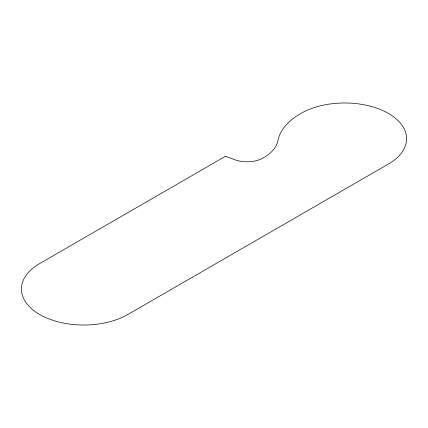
<?xml version="1.0" encoding="UTF-8"?>
<svg xmlns="http://www.w3.org/2000/svg" width="428" height="428" viewBox="0 0 428 428"><rect width="100%" height="100%" fill="white"/><g stroke="black" fill="none" stroke-linecap="round" stroke-linejoin="round"><path stroke-width="0.64" d="M225.465 156.29L39.135 263.867A62.365 36.005 0 0 0 39.665 314.478A62.365 36.005 0 0 0 127.325 314.783L388.688 163.881A61.932 35.754 0 0 0 388.458 113.452A61.932 35.754 0 0 0 301.109 113.318A78.426 45.277 0 0 0 277.991 140.245A48.508 28.007 0 0 1 263.985 157.472A22.732 13.124 0 0 1 234.073 159.441L225.465 156.29"/></g></svg>
